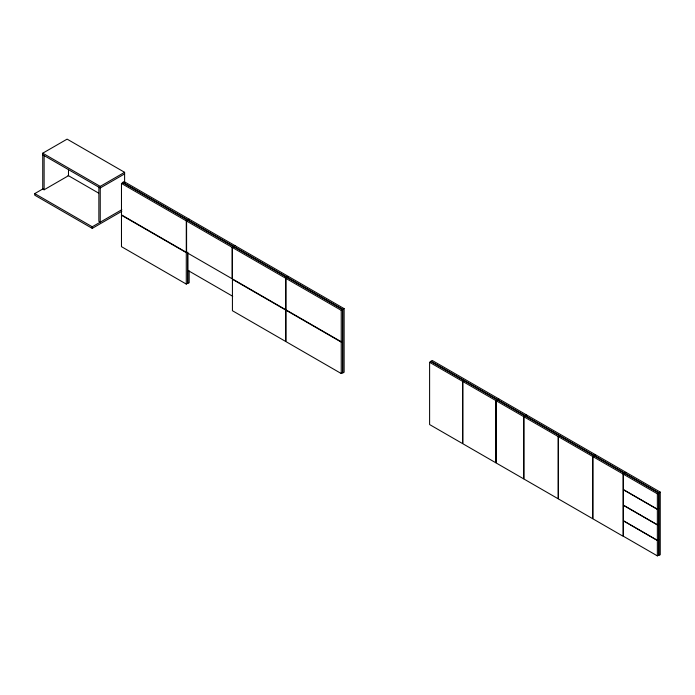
<?xml version="1.0" encoding="UTF-8"?>
<svg xmlns="http://www.w3.org/2000/svg" width="695" height="695" viewBox="0 0 695 695"><rect width="100%" height="100%" fill="white"/><g stroke="black" fill="none" stroke-linecap="round" stroke-linejoin="round"><path stroke-width="1.04" d="M124.605 182.455L124.605 172.317L67.111 139.13L42.743 153.195L42.743 188.979L44.115 189.778L68.484 175.705L68.484 169.293M44.115 189.778L44.115 155.567M98.864 187.181L98.864 221.384L100.236 222.174L100.236 186.39L42.743 153.195M121.825 211.289L92.244 228.377L34.75 195.182L34.75 193.601L43.073 188.797M100.236 186.39L124.605 172.317M124.605 173.906L100.236 187.971L42.743 154.776M121.477 183.445L122.85 182.655L187.65 220.063L186.277 220.854L121.477 183.445L121.477 214.877L186.277 252.285L186.277 220.854M34.75 193.601L92.244 226.787L121.825 209.708M187.806 219.976L189.17 219.186M186.581 221.027L187.954 220.237L233.494 246.525L232.121 247.324L186.581 221.027L186.581 252.467L232.121 278.756L232.121 247.324M233.642 246.438L235.014 245.648M232.425 247.498L233.798 246.708L287.026 277.435L285.654 278.226L232.425 247.498L232.425 278.93L285.654 309.657L285.654 278.226M186.277 284.073L186.277 252.641L121.477 215.224L121.477 246.664L186.277 284.073L187.65 283.282L187.65 252.937M287.174 277.348L288.547 276.558M285.958 278.4L287.33 277.609L342.609 309.527L342.609 340.958L341.236 341.749L285.958 309.84L285.958 278.4L341.236 310.317L342.609 309.527M342.765 309.44L344.129 308.649L344.129 372.216L342.765 373.007L342.765 309.44L122.702 182.385L124.066 181.595L344.129 308.649M341.236 342.105L342.609 341.315L342.609 372.746L341.236 373.536L285.958 341.619L285.958 310.187L341.236 342.105L341.236 373.536M429.606 362.304L430.978 361.513L463.947 380.547L462.575 381.338L429.606 362.304L429.606 424.558L462.575 443.592L462.575 381.338M462.879 381.512L464.251 380.721L497.22 399.755L495.848 400.555L462.879 381.512L462.879 443.766L495.848 462.801L495.848 400.555M497.377 399.668L498.741 398.878M496.152 400.728L497.524 399.938L525.012 415.801L523.648 416.6L496.152 400.728L496.152 462.974L523.648 478.846L523.648 416.6M525.168 415.714L526.541 414.924M523.952 416.774L525.316 415.984L559.51 435.722L558.137 436.512L523.952 416.774L523.952 479.029L558.137 498.767L558.137 436.512M558.441 436.686L559.814 435.895L593.999 455.633L592.635 456.424L558.441 436.686L558.441 498.941L592.635 518.678L592.635 456.424M594.155 455.546L595.528 454.756M592.939 456.606L594.303 455.807L624.457 473.217L623.094 474.016L592.939 456.606L592.939 518.852L623.094 536.262L623.094 474.016M624.614 473.13L625.986 472.339M623.398 474.19L624.762 473.399L658.73 493.007L658.73 508.393L657.357 509.183L623.398 489.575L623.398 474.19L657.357 493.798L658.73 493.007M658.877 492.92L660.25 492.121L660.25 554.732L658.877 555.522L658.877 492.92L430.822 361.244L432.194 360.453L660.25 492.121M657.357 509.357L658.73 508.566L658.73 523.952L657.357 524.742L623.398 505.135L623.398 489.749L657.357 509.357L657.357 524.742M657.357 524.925L658.73 524.126L658.73 539.52L657.357 540.31L623.398 520.703L623.398 505.317L657.357 524.925L657.357 540.31M657.357 540.484L658.73 539.694L658.73 555.079L657.357 555.87L623.398 536.262L623.398 520.876L657.357 540.484L657.357 555.87M68.04 175.453L98.638 193.114M187.806 270.355L232.712 296.287M657.357 493.798L657.357 509.183M341.236 310.317L341.236 341.749M189.17 270.902L189.17 282.752L187.806 283.543L187.806 252.137M92.244 226.787L92.244 228.377M285.654 310.013L232.425 279.286L232.425 310.717L285.654 341.445L285.654 310.013"/></g></svg>
